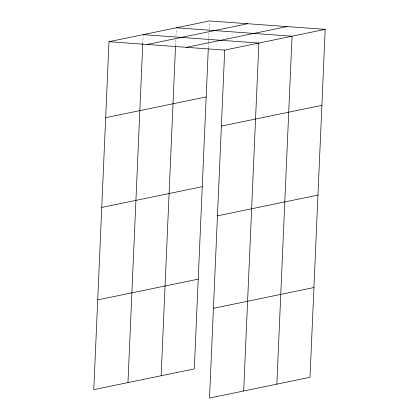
<?xml version="1.0" encoding="UTF-8"?>
<svg xmlns="http://www.w3.org/2000/svg" width="419" height="419" viewBox="0 0 419 419"><rect width="100%" height="100%" fill="white"/><g stroke="black" fill="none" stroke-linecap="round" stroke-linejoin="round"><path stroke-width="0.31" stroke-dasharray="2.1 1.57" d="M142.764 43.733L143.13 35.29M175.561 45.331L175.818 39.486M175.959 36.238L176.268 29.094M208.301 48.227L208.557 42.382M208.583 41.732L208.699 39.135M208.725 38.485L208.981 32.64M209.123 29.393L209.437 22.249"/><path stroke-width="0.63" d="M325.202 29.356L224.699 50.102L209.505 398.05L310.013 377.304L325.202 29.356L209.495 20.95L108.987 41.696L93.798 389.644L194.301 368.898L208.274 48.876M127.968 382.589L142.764 43.733M161.137 375.743L175.535 45.98M243.68 390.995L258.869 43.052L143.162 34.641M276.844 384.15L292.038 36.202L176.326 27.795M147.174 44.472L247.676 23.726M186.513 47.331L287.02 26.586M105.672 117.676L206.174 96.93M221.384 126.088L321.886 105.342M101.754 207.426L202.257 186.68M217.461 215.832L317.969 195.086M97.716 299.894L198.218 279.148M213.428 308.3L313.931 287.554M108.987 41.696L224.699 50.102"/></g></svg>
